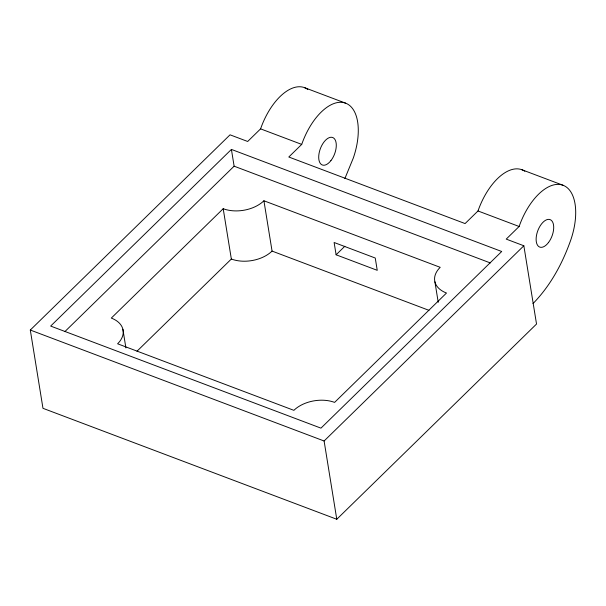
<?xml version="1.0" encoding="UTF-8"?>
<svg xmlns="http://www.w3.org/2000/svg" width="606" height="606" viewBox="0 0 606 606"><rect width="100%" height="100%" fill="white"/><g stroke="black" fill="none" stroke-linecap="round" stroke-linejoin="round"><path stroke-width="0.91" d="M344.875 178.565L353.283 158.098A51.374 26.581 -69.3 0 0 344.322 102.755A51.374 26.581 -69.3 0 0 301.72 144.395L288.804 157.007L465.09 223.576L477.998 210.964A51.374 26.581 -69.3 0 1 524.826 171.248M532.992 303.591C550.362 285.827 562.489 263.504 570.7 240.196A51.374 26.581 -69.3 0 0 561.732 184.853A51.374 26.581 -69.3 0 0 519.13 226.492L506.222 239.112L523.849 245.771L536.53 324.036L336.777 519.259L42.973 408.315L30.3 330.043L230.045 134.82L247.672 141.478L260.588 128.858A51.374 26.581 -69.3 0 1 306.81 88.764M231.409 149.417L50.662 326.073L320.96 428.147L501.707 251.49L231.409 149.417L234.121 166.188L64.887 331.596M223.197 208.714L111.307 318.082A29.361 18.672 -9.2 0 1 117.602 343.784L293.88 410.338A29.361 18.672 -9.2 0 1 334.595 402.392L446.493 293.031A29.361 18.672 -9.2 0 1 440.198 267.329L263.913 200.768A29.361 18.672 -9.2 0 1 223.197 208.714L231.348 259.027L136.979 351.253M336.11 254.793L334.118 242.491L375.25 258.027L377.243 270.329L336.11 254.793L344.859 246.241M336.777 519.259L324.104 440.994L523.849 245.771M304.515 87.65L345.647 103.179M521.933 169.748L563.065 185.277M260.588 128.858L301.72 144.395M477.998 210.964L519.13 226.492M234.121 166.188L490.292 262.921M231.348 259.027A29.361 18.672 -9.2 0 0 272.064 251.081L428.957 310.325M30.3 330.043L324.104 440.994M434.911 281.828L438.229 302.326M263.913 200.768L272.064 251.081M122.889 329.285L125.904 347.92M307.015 88.893A51.374 26.581 -69.3 0 1 307.795 89.423M330.921 160.613A14.68 7.59 -69.3 0 0 332.808 137.562A14.68 7.59 -69.3 0 0 318.771 155.56A14.68 7.59 -69.3 0 0 330.921 160.613M548.453 242.567A14.68 7.59 -69.3 0 0 550.119 219.622A14.68 7.59 -69.3 0 0 536.174 237.855A14.68 7.59 -69.3 0 0 548.453 242.567"/></g></svg>
